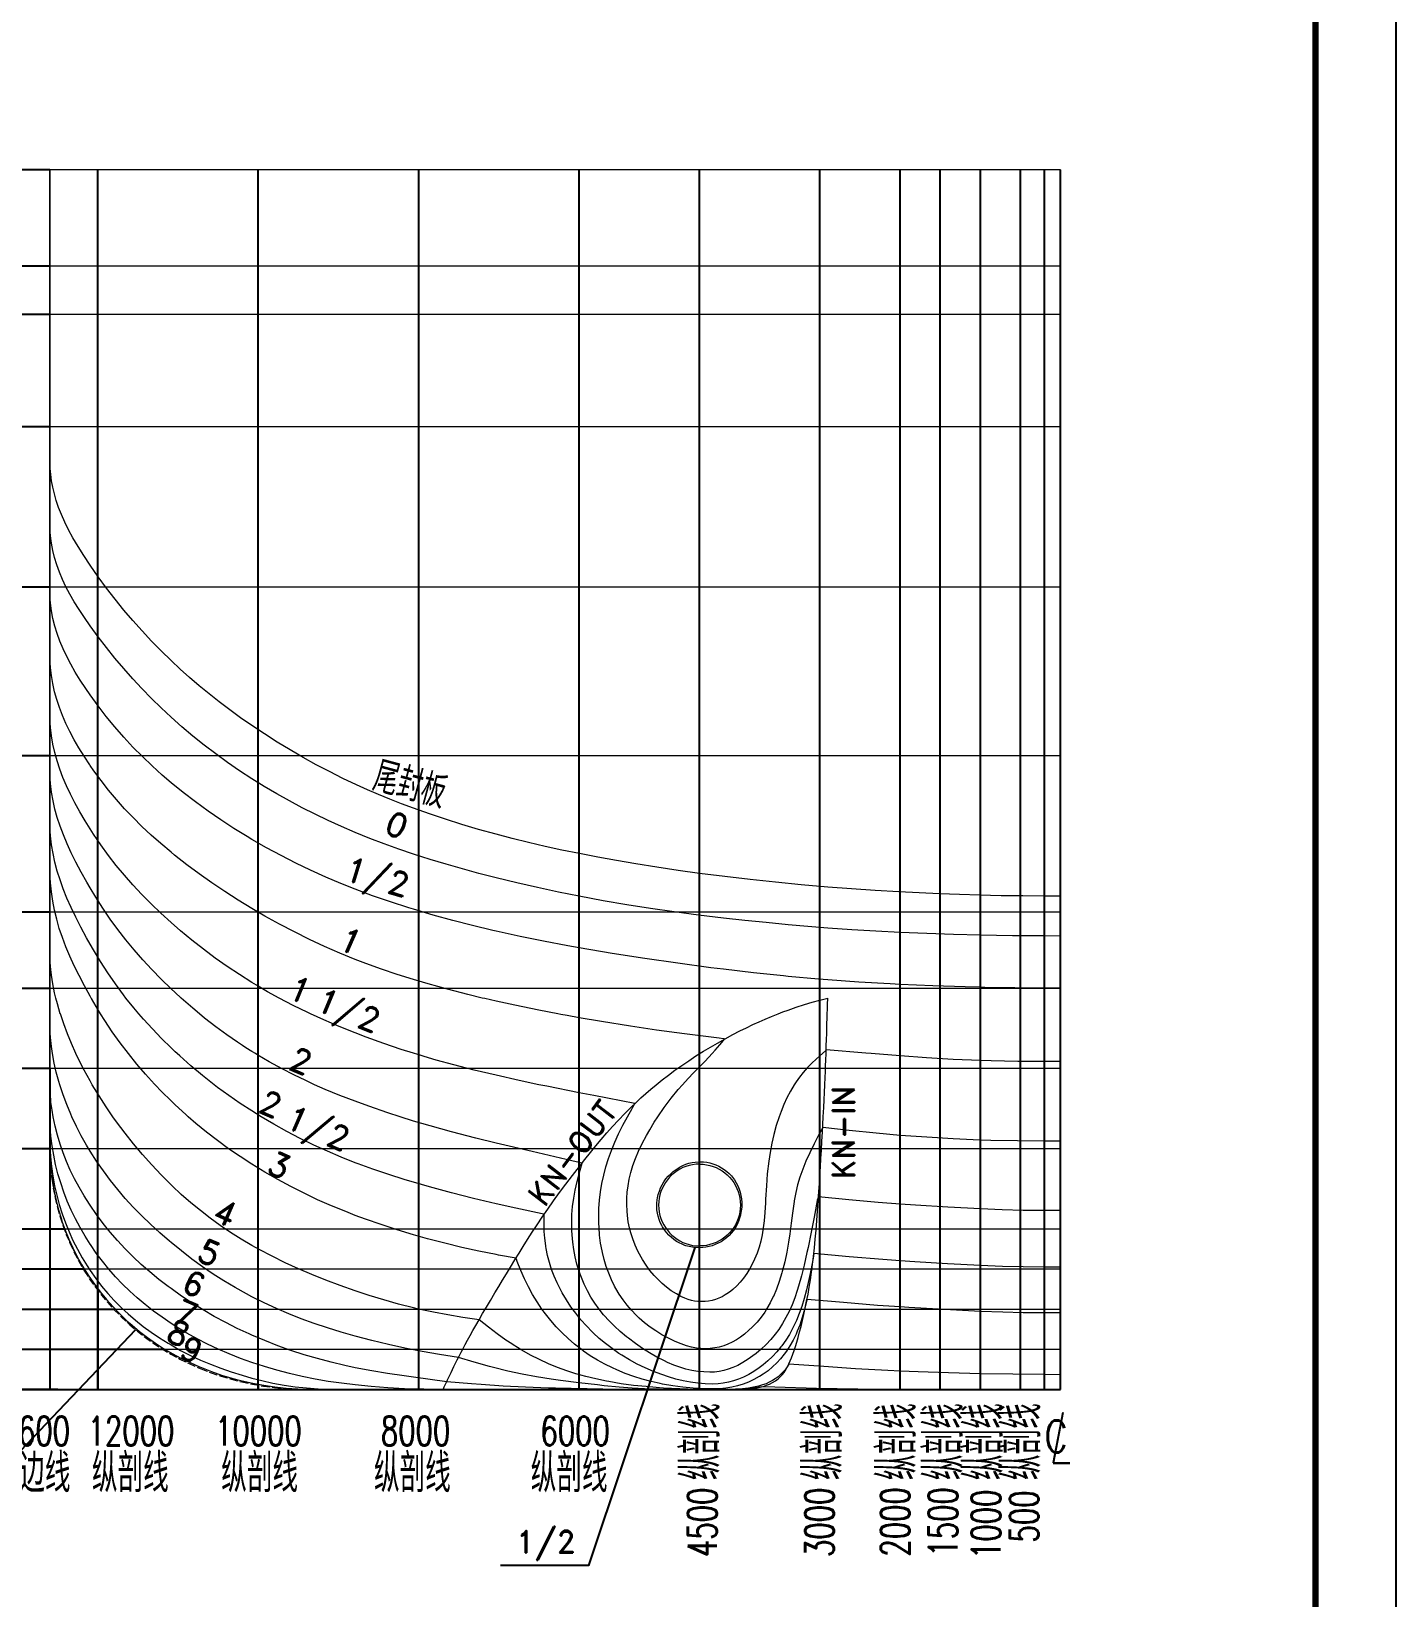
# Model space of a CAD drawing. Header units: millimetres. Extents: x 20870 to 139786, y -130946 to -46846.
# Drawn here: x 122780 to 139786, y -111426 to -91906 of the extents above; entities that cross this region are included whole.
import ezdxf
from ezdxf.enums import TextEntityAlignment as Align

# ---------------------------------------------------------------- set-up
doc = ezdxf.new("R2010")
doc.units = ezdxf.units.MM
doc.header["$LTSCALE"] = 81.4636
doc.linetypes.add('ACAD_ISO02W100', pattern=[15, 12, -3])
doc.linetypes.add('ACAD_ISO05W100', pattern=[33, 24, -3, 0, -3, 0, -3])
for name, color, linetype in [('000BASIC', 8, 'Continuous'), ('11', 7, 'Continuous'), ('A7', 9, 'Continuous'), ('INI', 4, 'Continuous'), ('TEXTC', 120, 'Continuous'), ('TEXTE', 4, 'Continuous')]:
    doc.layers.add(name, color=color, linetype=linetype)
doc.styles.add('HZDX', font='romans', dxfattribs={"height": 6, "bigfont": 'HZDX'})
doc.styles.add('ROMANT', font='romans.shx', dxfattribs={"width": 0.8, "height": 4, "bigfont": 'hzdx.shx'})
doc.styles.get("Standard").update_dxf_attribs({"font": 'romand.shx', "bigfont": 'hzdx.shx'})

msp = doc.modelspace()

# ---------------------------------------------------------------- linework, layer by layer
at = {"linetype": 'Continuous', "ltscale": 81.4636}
for p, q in [((123009.02, -104832.83), (123009.02, -108832.83)), ((123609.02, -107576.38), (123609.02, -108832.83)), ((125609.02, -108766.94), (125609.02, -108832.83))]:
    msp.add_line(p, q, dxfattribs=at)
for points in [[(131049.7, -107061.41), (129725.88, -111026.15), (128627.93, -111026.15)], [(124080.11, -108086.14), (122000.08, -110266.98), (119160.46, -110266.98)]]:
    msp.add_lwpolyline(points, dxfattribs=at)
at = {"layer": '000BASIC'}
msp.add_lwpolyline([(139785.94, -46846.22), (139785.94, -130946.22), (20885.94, -130946.22), (20885.94, -46846.22), (139785.94, -46846.22)], dxfattribs=at)
at = {"layer": '000BASIC', "const_width": 80}
msp.add_lwpolyline([(138785.94, -47846.22), (138785.94, -129946.22), (23385.94, -129946.22), (23385.94, -47846.22)], close=True, dxfattribs=at)
at = {"layer": '11', "color": 3, "linetype": 'Continuous', "lineweight": 20}
for points in [[(135609.02, -93632.75), (123009.02, -93632.75)], [(135609.02, -94832.75), (123009.02, -94832.75)], [(135609.02, -95432.75), (123009.02, -95432.75)], [(135609.02, -96832.75), (123009.02, -96832.75)], [(135609.02, -98832.75), (123009.02, -98832.75)], [(135609.02, -100932.75), (123009.02, -100932.75)], [(135609.02, -102882.75), (123009.02, -102882.75)], [(135609.02, -103832.75), (123009.02, -103832.75)], [(127912.02, -108832.75), (127912.56, -108831.61), (127914.25, -108827.98), (127917.22, -108821.61), (127921.58, -108812.27), (127927.44, -108799.71), (127934.91, -108783.7), (127944.1, -108764.02), (127955.1, -108740.44), (127968.02, -108712.75), (127981.17, -108684.62), (127995.56, -108653.84), (128011.42, -108620.11), (128029.02, -108582.75), (128047.76, -108543.62), (128067.55, -108502.3), (128088.57, -108459.86), (128111.02, -108415.05), (128135.48, -108367.94), (128160.69, -108319.98), (128187.57, -108270.44), (128217.02, -108216.61), (128249.64, -108158.07), (128283.57, -108097.45), (128320.25, -108033.18), (128361.02, -107962.16), (128405.4, -107885.98), (128452.13, -107805.9), (128502.54, -107721.07), (128558.02, -107627.76), (128606.12, -107547.81), (128653.23, -107469.5), (128701.37, -107389.97), (128752.39, -107306.1), (128808.02, -107214.88), (128858.69, -107132.53), (128911.17, -107047.73), (128965.92, -106960.63), (129023.36, -106871.14), (129083.92, -106778.57), (129148.02, -106682.75), (129217.33, -106582.55), (129289.35, -106480.65), (129364.41, -106376.75), (129442.83, -106271.98), (129524.93, -106164.29), (129611.02, -106052.75), (129680.65, -105964.43), (129748.73, -105878.9), (129816.29, -105795.54), (129884.3, -105714.25), (129953.58, -105633.63), (130024.89, -105553.4), (130098.88, -105473.39), (130176.09, -105393.3), (130257.02, -105312.75), (130318.5, -105254.27), (130378.99, -105198.01), (130440.01, -105143.03), (130502.94, -105088.76), (130569.02, -105033.09), (130643.88, -104972.92), (130721.65, -104913.1), (130802.48, -104853.12), (130886.48, -104793.12), (130973.81, -104734.27), (131064.58, -104675.33), (131158.92, -104616.32), (131245.35, -104564.53), (131334.14, -104513.5), (131426.7, -104461.63), (131524.52, -104409.06), (131612.68, -104363.74), (131695.12, -104322.42), (131774.09, -104284.79), (131851.45, -104249.23), (131928.67, -104214.88), (132006.91, -104182.2), (132087.02, -104149.69), (132146.56, -104127.01), (132211.52, -104102.72), (132311.65, -104067.73), (132417.22, -104033.69), (132514.34, -104004.59), (132607.01, -103978.59), (132706.02, -103952.75)], [(135609.02, -104832.75), (123009.02, -104832.75)], [(135609.02, -105832.75), (123009.02, -105832.75)], [(131109.02, -106022.75), (131065.04, -106024.62), (131022.1, -106030.14), (130980.34, -106039.15), (130939.92, -106051.5), (130901, -106067.03), (130863.73, -106085.59), (130828.25, -106107.02), (130794.74, -106131.18), (130763.33, -106157.91), (130734.18, -106187.06), (130707.45, -106218.47), (130683.29, -106251.98), (130661.86, -106287.46), (130643.3, -106324.73), (130627.77, -106363.65), (130615.42, -106404.07), (130606.41, -106445.83), (130600.89, -106488.77), (130599.02, -106532.75), (130600.89, -106576.73), (130606.41, -106619.67), (130615.42, -106661.43), (130627.77, -106701.85), (130643.3, -106740.77), (130661.86, -106778.04), (130683.29, -106813.52), (130707.45, -106847.03), (130734.18, -106878.44), (130763.33, -106907.59), (130794.74, -106934.32), (130828.25, -106958.48), (130863.73, -106979.91), (130901, -106998.47), (130939.92, -107014), (130980.34, -107026.35), (131022.1, -107035.36), (131065.04, -107040.88), (131109.02, -107042.75)], [(131109.02, -106022.75), (131153, -106024.62), (131195.94, -106030.14), (131237.7, -106039.15), (131278.12, -106051.5), (131317.04, -106067.03), (131354.31, -106085.59), (131389.79, -106107.03), (131423.3, -106131.19), (131454.71, -106157.91), (131483.86, -106187.06), (131510.59, -106218.47), (131534.75, -106251.99), (131556.18, -106287.46), (131574.74, -106324.73), (131590.27, -106363.65), (131602.62, -106404.07), (131611.63, -106445.83), (131617.15, -106488.77), (131619.02, -106532.75), (131617.15, -106576.73), (131611.63, -106619.67), (131602.62, -106661.43), (131590.27, -106701.85), (131574.74, -106740.77), (131556.18, -106778.04), (131534.75, -106813.52), (131510.59, -106847.03), (131483.86, -106878.44), (131454.71, -106907.59), (131423.3, -106934.32), (131389.79, -106958.48), (131354.31, -106979.91), (131317.04, -106998.47), (131278.12, -107014), (131237.7, -107026.35), (131195.94, -107035.36), (131153, -107040.88), (131109.02, -107042.75)], [(135609.02, -106832.75), (123191.32, -106832.75)], [(135609.02, -107332.75), (123430.55, -107332.75)], [(135609.02, -107832.75), (123811.54, -107832.75)], [(135609.02, -108332.75), (124427.03, -108332.75)]]:
    msp.add_lwpolyline(points, dxfattribs=at)
at = {"layer": '11', "color": 1, "linetype": 'Continuous', "lineweight": 20}
for points in [[(123009.02, -93632.75), (123009.02, -95332.75), (123009.02, -96832.75), (123009.02, -97832.75), (123009.02, -99970.75), (123009.02, -100332.74), (123009.02, -100878.01), (123009.02, -101609.74), (123009.02, -103090.5), (123009.02, -103132.75), (123009.02, -105746.64), (123011.82, -105884.04), (123019.52, -106018.38), (123021.82, -106046.34), (123029.12, -106121.2), (123044.72, -106241.8), (123064.82, -106360.71), (123089.62, -106478.17), (123119.22, -106594.42), (123153.82, -106709.69), (123161.52, -106733.05), (123201.62, -106846.24), (123246.22, -106956.94), (123295.22, -107065.3), (123348.72, -107171.44), (123406.72, -107275.5), (123430.52, -107315.47), (123496.02, -107418.67), (123565.52, -107518.89), (123639.12, -107616.1), (123716.52, -107710.26), (123797.92, -107801.34), (123883.12, -107889.3), (123972.22, -107974.11), (124035.32, -108030.42), (124129.52, -108108.93), (124226.52, -108183.21), (124326.32, -108253.41), (124429.22, -108319.68), (124535.32, -108382.2), (124644.92, -108441.11), (124758.12, -108496.57), (124875.12, -108548.76), (124899.92, -108559.21), (125024.12, -108607.96), (125150.22, -108651.71), (125278.52, -108690.54), (125409.02, -108724.53), (125542.02, -108753.75), (125677.74, -108778.26), (125816.24, -108798.15), (125957.74, -108813.48), (126102.4, -108824.31), (126250.4, -108830.71), (126401.89, -108832.75), (135509.02, -108832.75), (135516.08, -108832.75), (135566.74, -108832.75), (135609.02, -108832.75)], [(123009.02, -93632.75), (123009.02, -104149.75), (123009.02, -105432.75), (123009.02, -105682.09), (123011.42, -105806.06), (123018.82, -105929.09), (123030.92, -106051.07), (123047.92, -106171.88), (123069.72, -106291.42), (123096.32, -106409.59), (123127.52, -106526.26), (123163.52, -106641.35), (123204.12, -106754.72), (123249.32, -106866.29), (123299.12, -106975.94), (123353.52, -107083.56), (123412.42, -107189.04), (123475.72, -107292.28), (123513.02, -107348.8), (123583.02, -107447.86), (123656.42, -107543.28), (123733.52, -107635.16), (123814.12, -107723.59), (123898.52, -107808.67), (123986.52, -107890.52), (124078.42, -107969.21), (124174.02, -108044.85), (124273.62, -108117.55), (124377.12, -108187.39), (124484.62, -108254.48), (124521.02, -108276.04), (124641.02, -108343.54), (124763.02, -108406.15), (124886.92, -108464.11), (125013.12, -108517.66), (125141.62, -108567.05), (125272.72, -108612.54), (125406.42, -108654.36), (125529.02, -108689.05), (125651.72, -108720.31), (125790.48, -108750.8), (125929.73, -108776.3), (126069.82, -108796.91), (126211.11, -108812.75), (126353.96, -108823.92), (126498.71, -108830.56), (126645.72, -108832.75), (127545, -108832.75), (127912.04, -108832.75), (128340.99, -108832.75), (129899.77, -108832.75), (130606.57, -108832.75), (131289.05, -108832.75), (131476.04, -108832.75), (132710.94, -108832.75), (133609.02, -108832.75), (134609.02, -108832.75), (135409.02, -108832.75), (135609.02, -108832.75)], [(135609.02, -102682.75), (135407.02, -102681.75), (135407.02, -102681.75), (135137.03, -102680.65), (134869.07, -102677.33), (134601.02, -102671.75), (134349.64, -102664.48), (134098.92, -102655.25), (133847.26, -102644.03), (133593.02, -102630.75), (133297.49, -102612.96), (133002.18, -102592.65), (132706.02, -102569.75), (132375.87, -102541.31), (132054.24, -102510.44), (131737.9, -102476.78), (131423.81, -102439.99), (131109.02, -102399.75), (130840.5, -102362.68), (130577.48, -102323.6), (130315.02, -102281.75), (130074.97, -102240.9), (129842.49, -102198.65), (129611.02, -102153.75), (129393.14, -102108.85), (129182.89, -102062.78), (128977.71, -102014.94), (128775.16, -101964.77), (128573.02, -101911.75), (128355.47, -101851.31), (128146.27, -101789.4), (127942.94, -101725.28), (127743.23, -101658.27), (127545.02, -101587.75), (127395.06, -101531.66), (127250.01, -101474.85), (127108.51, -101416.77), (126969.25, -101356.9), (126831.02, -101294.75), (126662.23, -101215.06), (126495.2, -101131.86), (126329.92, -101045.12), (126166.37, -100954.83), (126004.53, -100860.96), (125844.36, -100763.51), (125685.87, -100662.44), (125529.02, -100557.75), (125388.82, -100460.11), (125253.62, -100362.1), (125122.92, -100263.33), (124996.32, -100163.47), (124873.22, -100062.19), (124753.32, -99959.16), (124636.02, -99854.11), (124521.02, -99746.75), (124398.02, -99626.89), (124278.02, -99504.22), (124160.72, -99378.66), (124046.12, -99250.13), (123934.32, -99118.53), (123825.12, -98983.78), (123718.52, -98845.79), (123614.52, -98704.45), (123513.02, -98559.75), (123432.72, -98439.45), (123361.52, -98326.25), (123298.72, -98219.35), (123243.62, -98117.75), (123195.92, -98020.95), (123154.82, -97928.15), (123120.02, -97838.85), (123090.82, -97752.55), (123066.82, -97668.85), (123047.62, -97587.45), (123032.82, -97508.05), (123021.82, -97430.45), (123014.52, -97354.45), (123010.32, -97279.85), (123009.02, -97206.75), (123009.02, -97206.75), (123009.02, -96236.95), (123009.02, -95267.05), (123009.02, -94297.25), (123009.02, -93632.75)], [(135609.02, -107305.97), (135409.02, -107306.01), (135141.89, -107303.68), (134883.87, -107296.87), (134609.02, -107285.95), (134198.85, -107265.59), (133792.89, -107240.6), (133609.02, -107227.67), (133393.71, -107211.4), (132975.06, -107176.41), (132534.17, -107135.73), (132528.69, -107171.99), (132500.16, -107327.01), (132472.98, -107461.82), (132442.96, -107589.9), (132413.67, -107698.11), (132383.93, -107795.53), (132352.39, -107885.37), (132317.46, -107970.94), (132277.56, -108055.53), (132269.39, -108071.55), (132228.14, -108146.36), (132182.87, -108218.19), (132133.1, -108287.75), (132123.19, -108300.64), (132071.84, -108362.9), (132017.67, -108421.17), (131960.49, -108475.55), (131900.11, -108526.13), (131836.33, -108573.02), (131827.97, -108578.73), (131784.34, -108607.08), (131721.45, -108643.96), (131658.77, -108675.83), (131596.03, -108702.73), (131532.94, -108724.68), (131469.25, -108741.7), (131404.69, -108753.81), (131338.97, -108761.04), (131271.83, -108763.41), (131178.86, -108760.88), (131087.56, -108753.46), (130997.04, -108741.11), (130906.45, -108723.78), (130814.92, -108701.43), (130721.59, -108674.02), (130639.82, -108646.58), (130534.71, -108606.77), (130432.45, -108562.83), (130332.77, -108514.62), (130235.41, -108461.99), (130140.12, -108404.81), (130104, -108381.6), (130018.18, -108322.55), (129936.09, -108260.15), (129857.42, -108194.12), (129781.84, -108124.15), (129772.46, -108114.97), (129699.13, -108039.61), (129630.19, -107962.11), (129565.54, -107882.26), (129505.08, -107799.84), (129448.74, -107714.62), (129396.41, -107626.4), (129374.7, -107586.7), (129332.8, -107503.47), (129295.96, -107419.85), (129264.09, -107335.52), (129237.1, -107250.15), (129214.89, -107163.43), (129197.37, -107075.01), (129192.94, -107047.62), (129192.17, -107042.62), (129180, -106946.74), (129173.5, -106861.43), (129170.64, -106767.16), (129171.58, -106648.09), (129148.02, -106643.16), (128818.74, -106572.24), (128573.02, -106516.78), (128290.52, -106449.45), (128015.09, -106379.44), (127742.06, -106305.15), (127545.02, -106248.29), (127438.93, -106216.69), (127221.96, -106148.61), (127038.22, -106086.33), (126853.43, -106018.57), (126818.02, -106005.11), (126643.5, -105936.05), (126471.01, -105862.69), (126300.54, -105784.92), (126132.08, -105702.65), (125965.62, -105615.77), (125801.15, -105524.21), (125646.63, -105432.75), (125585.52, -105396), (125529.02, -105360.12), (125383.22, -105265.58), (125240.92, -105167.87), (125101.92, -105066.47), (125057.62, -105032.75), (124912.42, -104917.52), (124769.82, -104798.33), (124629.62, -104674.64), (124598.02, -104645.75), (124571.42, -104621.64), (124521.02, -104573.13), (124402.52, -104457.13), (124288.52, -104338.78), (124178.72, -104217.63), (124120.12, -104149.75), (124056.52, -104073.93), (123959.72, -103952.75), (123929.02, -103912.8), (123829.32, -103777.21), (123734.02, -103638.98), (123642.72, -103497.88), (123555.42, -103353.67), (123513.02, -103280.08), (123468.92, -103201.2), (123398.62, -103070.84), (123334.42, -102945.56), (123276.32, -102824.66), (123224.22, -102707.44), (123177.92, -102593.23), (123137.52, -102481.32), (123102.82, -102371.03), (123073.72, -102261.66), (123050.12, -102152.53), (123031.92, -102042.94), (123019.12, -101932.2), (123011.52, -101819.62), (123009.02, -101704.51), (123009.02, -93632.75)], [(135609.02, -105736.96), (135409.02, -105737.03), (135072.95, -105734.42), (134741.65, -105727.12), (134609.02, -105722.79), (134602.51, -105722.55), (134271.31, -105708.14), (133941.55, -105688.81), (133609.02, -105664.25), (133310.26, -105638), (132973.41, -105603.6), (132644.02, -105565.69), (132598.61, -105645.86), (132536.65, -105768.56), (132482.37, -105881.37), (132435.24, -105986.59), (132394.73, -106086.54), (132360.33, -106183.53), (132331.5, -106279.88), (132307.72, -106377.9), (132288.47, -106479.91), (132286.96, -106489.2), (132266.19, -106634.16), (132250.76, -106760.24), (132234.13, -106890.9), (132218.47, -106996.5), (132196.53, -107120.92), (132170.51, -107241.79), (132139.62, -107361.84), (132134.6, -107379.64), (132102.51, -107483.77), (132067.37, -107581.3), (132028.81, -107672.64), (132027.95, -107674.54), (131990.3, -107751.08), (131949.37, -107823.21), (131921.26, -107867.27), (131875.79, -107930.9), (131826.71, -107991.1), (131773.8, -108048.08), (131716.82, -108102.09), (131678.55, -108134.83), (131668.63, -108142.9), (131618.54, -108180.65), (131567.69, -108213.99), (131516, -108242.91), (131463.42, -108267.41), (131409.9, -108287.48), (131355.38, -108303.1), (131299.81, -108314.27), (131243.13, -108320.98), (131185.27, -108323.22), (131126.66, -108321.15), (131070.54, -108315.16), (131009.67, -108303.93), (130947.07, -108287.25), (130880.62, -108264.3), (130806.76, -108233.43), (130720.99, -108192.18), (130640.67, -108148.83), (130564.62, -108102.52), (130492.43, -108052.88), (130423.65, -107999.58), (130357.84, -107942.28), (130319.46, -107905.7), (130260.78, -107844.68), (130205.89, -107780.36), (130154.89, -107712.91), (130107.82, -107642.5), (130094.5, -107620.85), (130050.58, -107543.28), (130011.39, -107464.1), (129976.79, -107382.96), (129946.57, -107299.51), (129920.58, -107213.43), (129898.63, -107124.38), (129894.04, -107102.97), (129876.33, -107006.3), (129863.61, -106909.3), (129855.74, -106811.19), (129853.55, -106760.74), (129852.32, -106684.17), (129854.79, -106577.32), (129862.2, -106471.71), (129874.54, -106367.12), (129891.83, -106263.31), (129914.07, -106160.05), (129941.27, -106057.1), (129973.45, -105954.24), (130010.6, -105851.21), (130052.75, -105747.79), (130099.89, -105643.73), (130152.04, -105538.8), (130209.21, -105432.75), (130269.33, -105329.18), (130269.79, -105328.4), (130278.53, -105312.75), (130304.19, -105267.37), (129789.15, -105169.73), (129610.02, -105134.72), (129205.69, -105053.2), (129107.46, -105032.75), (128861.62, -104980.23), (128573.02, -104915.6), (128299.87, -104850.69), (128046.43, -104785.99), (127825.6, -104725.29), (127728.6, -104697.29), (127583.83, -104654.06), (127556.64, -104645.75), (127545.02, -104642.17), (127390.81, -104593.15), (127172.03, -104518.75), (126954.3, -104439.52), (126818.02, -104387.83), (126617.66, -104307.77), (126426.34, -104225.98), (126259.33, -104149.75), (126227.43, -104134.63), (126045.44, -104045.5), (125867.18, -103952.75), (125724.28, -103874.41), (125584.92, -103793.2), (125529.02, -103758.86), (125373.12, -103661.59), (125220.42, -103560.39), (125070.72, -103455.22), (124924.02, -103346.03), (124780.22, -103232.74), (124639.12, -103115.31), (124521.02, -103011.92), (124393.92, -102895.59), (124272.62, -102779.09), (124156.82, -102661.87), (124046.12, -102543.37), (123940.22, -102423.06), (123838.52, -102300.35), (123740.92, -102174.72), (123646.92, -102045.59), (123556.02, -101912.43), (123513.02, -101846.15), (123449.42, -101744.31), (123382.62, -101631.61), (123321.52, -101521.63), (123266.12, -101413.95), (123216.32, -101308.11), (123172.12, -101203.67), (123133.32, -101100.18), (123099.92, -100997.2), (123071.82, -100894.3), (123049.02, -100791.02), (123031.42, -100686.92), (123018.92, -100581.56), (123011.52, -100474.49), (123009.02, -100365.28), (123009.02, -93632.75)], [(135609.02, -103829.11), (135409.02, -103828.69), (135037.45, -103826.58), (134665.99, -103820.02), (134609.02, -103818.72), (134419.77, -103813.9), (134017.07, -103801.02), (133609.02, -103783.32), (133484.46, -103776.99), (133096.02, -103753.98), (132706.02, -103725.94), (132593.29, -103716.84), (132211.52, -103682.98), (132153.95, -103677.43), (131781.1, -103638.58), (131406.02, -103594.73), (131249.08, -103575.1), (130837.35, -103520.29), (130427.83, -103460.88), (130019.19, -103396.59), (129610.02, -103327.12), (129465.68, -103301.4), (129165.56, -103245.21), (128872.14, -103185.86), (128573.02, -103120.37), (128531.88, -103110.97), (128279.22, -103050.83), (128033.7, -102987.87), (127790.56, -102920.58), (127545.02, -102847.5), (127483.35, -102828.34), (127255.23, -102754.43), (127033.9, -102677.63), (126818.02, -102597.27), (126639.09, -102526.14), (126448.79, -102445.63), (126261.45, -102361.14), (126076.43, -102272.3), (125893.11, -102178.78), (125710.85, -102080.21), (125529.02, -101976.24), (125470.22, -101941.32), (125304.22, -101839.03), (125141.52, -101733.01), (124982.02, -101623.13), (124825.52, -101509.26), (124671.92, -101391.28), (124521.02, -101269.06), (124409.82, -101174.08), (124284.92, -101061.2), (124163.52, -100944.74), (124045.72, -100824.76), (123931.52, -100701.36), (123821.12, -100574.59), (123714.52, -100444.54), (123611.82, -100311.28), (123513.02, -100174.88), (123459.02, -100096.52), (123390.52, -99992.48), (123328.02, -99891.22), (123271.32, -99792.29), (123220.42, -99695.25), (123175.22, -99599.65), (123135.62, -99505.03), (123101.62, -99410.95), (123072.92, -99316.96), (123049.72, -99222.61), (123031.82, -99127.45), (123019.12, -99031.03), (123011.52, -98932.91), (123009.02, -98832.65), (123009.02, -93632.75)], [(135609.02, -108832.75), (135409.02, -108832.75), (134609.02, -108832.75), (133609.02, -108832.75), (132710.93, -108832.75), (131476.03, -108832.75), (131289.04, -108832.75), (130606.56, -108832.75), (129899.76, -108832.75), (128341.02, -108832.75), (128027.55, -108832.75), (127912.12, -108832.54), (127673.88, -108829.11), (127545.02, -108825.69), (127431.69, -108821.77), (127221.51, -108811.01), (127017.34, -108795.52), (126818.02, -108775.41), (126646.95, -108754.65), (126480.2, -108730.42), (126317.02, -108702.4), (126156.64, -108670.29), (125998.29, -108633.76), (125841.22, -108592.5), (125684.66, -108546.19), (125529.02, -108494.94), (125385.62, -108443.22), (125246.12, -108388.14), (125110.12, -108329.42), (124977.22, -108266.8), (124847.02, -108200.02), (124719.02, -108128.8), (124592.82, -108052.9), (124521.02, -108007.04), (124409.22, -107931.61), (124301.92, -107853.94), (124199.02, -107773.85), (124100.22, -107691.2), (124005.62, -107605.79), (123914.92, -107517.49), (123828.12, -107426.1), (123745.02, -107331.47), (123665.62, -107233.44), (123589.62, -107131.83), (123517.12, -107026.48), (123513.02, -107020.27), (123449.52, -106920.24), (123386.92, -106813.02), (123329.02, -106704.5), (123276.02, -106594.73), (123227.72, -106483.72), (123184.22, -106371.5), (123145.52, -106258.08), (123111.62, -106143.5), (123082.52, -106027.76), (123058.22, -105910.91), (123038.82, -105792.96), (123024.22, -105673.93), (123014.42, -105553.85), (123009.52, -105432.75), (123009.02, -105385.51), (123009.02, -104149.76), (123009.02, -93632.75)], [(135609.02, -108832.75), (135409.02, -108832.75), (134609.02, -108832.75), (133609.02, -108832.75), (132710.92, -108832.75), (131476.02, -108832.75), (131289.02, -108832.75), (130671.75, -108832.75), (130606.56, -108832.72), (130430.98, -108832.24), (129902.08, -108827.59), (129708.91, -108824.99), (129315.16, -108816.61), (129226.11, -108814.15), (128940.98, -108803.9), (128660.96, -108789.35), (128386.27, -108770), (128265.61, -108760.52), (127958.01, -108734.19), (127545.02, -108678.97), (127427.47, -108662.7), (127221.11, -108632.36), (127023.33, -108599.55), (126818.02, -108560.44), (126688.26, -108532.86), (126515.6, -108492.03), (126346.11, -108447.06), (126179.3, -108397.76), (126014.68, -108343.96), (125851.75, -108285.47), (125690.03, -108222.13), (125529.02, -108153.75), (125495.32, -108138.77), (125346.92, -108069.74), (125202.12, -107997.22), (125060.52, -107920.99), (124921.92, -107840.83), (124785.92, -107756.49), (124652.42, -107667.76), (124521.02, -107574.4), (124486.62, -107548.93), (124369.72, -107458.82), (124257.62, -107366.89), (124150.32, -107272.89), (124047.42, -107176.56), (123948.82, -107077.64), (123854.32, -106975.86), (123763.72, -106870.98), (123676.72, -106762.73), (123593.22, -106650.85), (123513.02, -106535.09), (123504.02, -106521.52), (123437.02, -106416.44), (123374.92, -106311.17), (123317.72, -106205.48), (123265.42, -106099.11), (123217.92, -105991.81), (123175.22, -105883.33), (123137.22, -105773.44), (123104.02, -105661.87), (123075.32, -105548.39), (123051.32, -105432.75), (123037.42, -105351.61), (123024.92, -105250.71), (123016.62, -105146.33), (123011.02, -105032.75), (123010.52, -105018.78), (123009.02, -104897.03), (123009.02, -104149.75), (123009.02, -93632.75)], [(135609.02, -108832.75), (135409.02, -108832.75), (134609.02, -108832.75), (134391.99, -108832.75), (133609.02, -108830.93), (133081.63, -108826.23), (132564.82, -108817.26), (132045.27, -108803.41), (131880.29, -108797.99), (131807.97, -108811.95), (131728.34, -108822.52), (131641.23, -108829.05), (131532.12, -108832.28), (131361.63, -108832.68), (131288.94, -108832.46), (130607.27, -108828.78), (130586.69, -108828.62), (130424.59, -108824.56), (130268.26, -108815.68), (130104.91, -108802.16), (129921.75, -108784.16), (129834.98, -108775.32), (129605.79, -108750.31), (129377.47, -108721.01), (129258.08, -108703.67), (129075.84, -108673.81), (128897.31, -108640.01), (128720.14, -108601.55), (128542.02, -108557.75), (128489.42, -108543.86), (128300.78, -108491), (128102.69, -108431.33), (127869.13, -108394.87), (127650.34, -108357.1), (127545.02, -108337.26), (127436.61, -108315.59), (127230.06, -108270.49), (127024.87, -108220.7), (126818.02, -108165.71), (126641.4, -108115.25), (126469.7, -108062.53), (126304.8, -108007.73), (126145.19, -107950.08), (125989.32, -107888.81), (125835.69, -107823.17), (125682.76, -107752.4), (125529.02, -107675.74), (125460.12, -107639.56), (125318.72, -107561.08), (125180.52, -107478.72), (125045.02, -107392.22), (124911.92, -107301.34), (124780.52, -107205.81), (124650.32, -107105.39), (124521.02, -106999.82), (124499.92, -106982.1), (124379.52, -106877.85), (124264.72, -106773.05), (124155.32, -106667.27), (124051.02, -106560.04), (123951.32, -106450.91), (123856.12, -106339.43), (123765.02, -106225.14), (123677.72, -106107.59), (123593.82, -105986.33), (123513.02, -105860.91), (123467.42, -105785.6), (123401.92, -105669.84), (123341.22, -105552.6), (123284.82, -105432.75), (123271.42, -105402.29), (123221.12, -105280.91), (123175.52, -105157.76), (123134.62, -105032.75), (123123.22, -104994.96), (123091.32, -104878.5), (123064.92, -104763.14), (123043.02, -104645.75), (123029.92, -104556.43), (123017.92, -104444.26), (123010.92, -104331.21), (123009.02, -104216.73), (123009.02, -104149.75), (123009.02, -93632.75)], [(135609.02, -108648.04), (135409.02, -108643.77), (135012.57, -108641.48), (134612.21, -108634.86), (134609.02, -108634.8), (134213.48, -108625.43), (133835.93, -108612.67), (133609.02, -108602.82), (133454.8, -108595.3), (133052.82, -108572.49), (132660.01, -108545.98), (132221.51, -108513.84), (132199.59, -108550.33), (132175.18, -108584.54), (132148.32, -108616.44), (132119.05, -108646.03), (132087.4, -108673.3), (132053.42, -108698.23), (132017.15, -108720.81), (131978.63, -108741.04), (131937.89, -108758.9), (131894.97, -108774.38), (131893.94, -108774.71), (131844.52, -108789.42), (131782.23, -108804.23), (131717.55, -108815.33), (131645.18, -108823.38), (131556.66, -108828.75), (131435.08, -108831.55), (131288.85, -108832.09), (131069.02, -108830.27), (130861.09, -108824.29), (130658.85, -108813.45), (130610.61, -108810.05), (130442.53, -108796.19), (130285.76, -108779.68), (130133.5, -108759.21), (129978.97, -108733.47), (129947.35, -108727.6), (129815.9, -108700.69), (129689.71, -108670.28), (129566.82, -108635.66), (129456.37, -108599.95), (129339.49, -108557.15), (129225.05, -108509.95), (129112.74, -108458.23), (129002.26, -108401.89), (128893.3, -108340.82), (128785.56, -108274.93), (128769.03, -108264.33), (128695.22, -108215.53), (128586.44, -108138.83), (128478.01, -108056.75), (128360.29, -107963.22), (128157.83, -107933.26), (127971, -107902.37), (127790.67, -107868.29), (127607.69, -107828.73), (127545.02, -107814.06), (127358.36, -107767.06), (127174.84, -107715.77), (126991.59, -107659.51), (126818.02, -107601.84), (126629.4, -107535.22), (126449.44, -107467.8), (126276.42, -107398.61), (126108.64, -107326.73), (125944.37, -107251.21), (125781.9, -107171.12), (125619.53, -107085.51), (125529.02, -107035.38), (125394.62, -106956.83), (125263.32, -106874.29), (125135.02, -106787.71), (125009.52, -106697.04), (124886.82, -106602.23), (124766.82, -106503.23), (124649.42, -106400), (124534.42, -106292.48), (124521.02, -106279.52), (124398.62, -106157.21), (124280.42, -106032.02), (124166.12, -105903.65), (124055.32, -105771.82), (123947.82, -105636.21), (123843.22, -105496.54), (123797.42, -105432.75), (123712.12, -105308.94), (123624.02, -105172.75), (123539.52, -105032.75), (123513.02, -104986.7), (123438.52, -104850.99), (123368.72, -104713.49), (123336.42, -104645.75), (123279.12, -104519.2), (123228.52, -104397.63), (123183.02, -104276.53), (123141.42, -104151.37), (123140.82, -104149.75), (123104.82, -104025.85), (123086.02, -103952.75), (123070.52, -103886.6), (123048.32, -103777.07), (123031.02, -103669.12), (123018.82, -103561.76), (123011.42, -103453.97), (123009.02, -103344.74), (123009.02, -93632.75)], [(135609.02, -107877.72), (135409.02, -107877.83), (135143.29, -107875.47), (134887.46, -107868.65), (134611.27, -107857.73), (134609.02, -107857.63), (134161.49, -107835.99), (133716.86, -107809.7), (133609.02, -107802.57), (133328.09, -107782.74), (132901.77, -107748.99), (132448.6, -107709.48), (132443.3, -107731.93), (132413.22, -107850.92), (132385.08, -107947.4), (132356.94, -108030.34), (132327.53, -108104.88), (132311.62, -108140.99), (132275, -108215.52), (132235.25, -108285.9), (132191.5, -108353.38), (132164.97, -108390.31), (132119.3, -108447.58), (132070.26, -108501.21), (132017.91, -108551.1), (131962.34, -108597.2), (131903.61, -108639.41), (131858.07, -108668.17), (131852.34, -108671.57), (131787.07, -108707.18), (131720.1, -108738.15), (131651.51, -108764.45), (131581.38, -108786.06), (131509.8, -108802.96), (131436.84, -108815.13), (131362.58, -108822.53), (131287.1, -108825.14), (131157.4, -108822.73), (131029.07, -108815.41), (130901.7, -108803.16), (130774.89, -108785.94), (130648.22, -108763.71), (130619.9, -108758.05), (130506.07, -108732.49), (130395.66, -108703.07), (130287.97, -108669.48), (130182.34, -108631.4), (130078.07, -108588.51), (130021.82, -108563.12), (129926.94, -108516.26), (129835.43, -108465.64), (129746.87, -108410.98), (129660.83, -108352), (129631.83, -108330.73), (129549.29, -108266.13), (129470.31, -108198), (129394.81, -108126.29), (129322.73, -108050.96), (129253.99, -107971.95), (129188.52, -107889.22), (129144.28, -107828.61), (129083.08, -107737.43), (129027.49, -107645.75), (128976.29, -107551.7), (128928.26, -107453.38), (128882.18, -107348.93), (128836.84, -107236.45), (128825.58, -107207.15), (128824.49, -107203.86), (128821.38, -107192.97), (128603.39, -107155.67), (128573.02, -107150.13), (128356.4, -107107.65), (128143.92, -107060.97), (127932.45, -107009.57), (127718.83, -106952.94), (127545.02, -106903.72), (127340, -106841.92), (127140.86, -106777.25), (126943.68, -106708.14), (126818.02, -106661.36), (126698.32, -106614.87), (126521.23, -106542), (126348.63, -106465.88), (126179.84, -106386.13), (126014.17, -106302.41), (125850.94, -106214.34), (125689.45, -106121.57), (125529.02, -106023.74), (125382.12, -105928.79), (125239.12, -105830.78), (125099.82, -105729.46), (124964.02, -105624.56), (124831.52, -105515.86), (124735.52, -105432.75), (124703.92, -105404.74), (124573.72, -105285.12), (124521.02, -105234.82), (124403.12, -105117.53), (124322.12, -105032.75), (124314.52, -105024.7), (124202.62, -104901.51), (124094.62, -104775.19), (123990.62, -104645.75), (123888.02, -104510.48), (123789.42, -104372.35), (123694.92, -104231.37), (123643.02, -104149.75), (123618.02, -104109.37), (123528.72, -103958.75), (123525.32, -103952.75), (123513.02, -103931.14), (123441.12, -103800.62), (123374.92, -103674.21), (123314.42, -103551.35), (123259.62, -103431.51), (123210.42, -103314.13), (123166.72, -103198.68), (123128.52, -103084.6), (123095.72, -102971.35), (123068.22, -102858.39), (123046.02, -102745.16), (123029.12, -102631.13), (123017.32, -102515.74), (123010.72, -102398.45), (123009.02, -102296.08), (123009.02, -93632.75)], [(135609.02, -106601.76), (135409.02, -106601.6), (135141.31, -106599.22), (134881.86, -106592.31), (134609.02, -106581.37), (134203.26, -106560.87), (133799.45, -106535.5), (133609.02, -106521.82), (133336.03, -106500.19), (132969.82, -106467.08), (132592.31, -106428.64), (132582.69, -106451.44), (132576.72, -106466.26), (132573.06, -106477.41), (132536.91, -106683.36), (132501.53, -106871.92), (132461.19, -107063.42), (132446.96, -107125.76), (132411.25, -107282.78), (132378.58, -107416.07), (132342.41, -107545.32), (132326.15, -107598.23), (132294.88, -107691.03), (132261.3, -107777.73), (132223.99, -107860.98), (132186.23, -107934.81), (132142.77, -108009.85), (132095.25, -108082.03), (132049.89, -108143.33), (131996.16, -108208.22), (131938.99, -108269.52), (131878.35, -108327.23), (131814.24, -108381.35), (131772.32, -108413.41), (131714.83, -108454.05), (131647.7, -108496.58), (131584.87, -108530.96), (131524.79, -108558.51), (131467.31, -108579.75), (131411.42, -108595.54), (131354.77, -108606.76), (131294.75, -108613.65), (131237.93, -108615.77), (131161.34, -108613.37), (131086.41, -108606.08), (131012.42, -108593.82), (130938.63, -108576.53), (130864.3, -108554.13), (130788.71, -108526.55), (130711.13, -108493.72), (130670.49, -108474.9), (130575.8, -108426.88), (130484.61, -108375.16), (130395.87, -108319.13), (130308.51, -108258.19), (130221.47, -108191.75), (130198.36, -108173.18), (130119.13, -108107.1), (130047.45, -108042.2), (129980.81, -107975.64), (129916.73, -107904.56), (129912.68, -107899.83), (129855.8, -107828.99), (129803.23, -107755.56), (129755.01, -107679.61), (129711.16, -107601.24), (129671.7, -107520.53), (129636.65, -107437.56), (129608.37, -107359.52), (129581.02, -107269.99), (129558.64, -107179.68), (129541.07, -107088.13), (129528.18, -106994.87), (129520.21, -106905.5), (129517.11, -106851.15), (129515.12, -106749.39), (129518.27, -106649.25), (129526.56, -106549.43), (129539.97, -106448.64), (129558.5, -106345.59), (129582.13, -106238.99), (129610.85, -106127.53), (129644.65, -106009.93), (129610.02, -106001.01), (129516.4, -105979.99), (129022.86, -105867.61), (128573.02, -105760.75), (128322.06, -105698.66), (128019.02, -105620.13), (127750.21, -105545.86), (127545.02, -105485.55), (127375.58, -105432.75), (127221.97, -105382.38), (126985.03, -105299.99), (126818.02, -105239.29), (126626.2, -105165.95), (126444.02, -105091.17), (126310.86, -105032.75), (126200.49, -104982.16), (126051.65, -104909.99), (125905.85, -104834.77), (125745.03, -104746.43), (125603.22, -104663.92), (125573.32, -104645.75), (125529.02, -104618.65), (125453.32, -104572.26), (125410.02, -104544.43), (125349.92, -104504.71), (125216.82, -104412.55), (125078.92, -104311.02), (124940.22, -104202.66), (124875.32, -104149.75), (124792.62, -104080.28), (124646.72, -103952.75), (124571.22, -103885.08), (124521.02, -103836.85), (124398.32, -103718.18), (124280.72, -103598.22), (124167.92, -103476.66), (124059.82, -103353.2), (123956.22, -103227.52), (123856.82, -103099.33), (123761.52, -102968.31), (123670.12, -102834.16), (123582.42, -102696.58), (123513.02, -102580.93), (123471.82, -102509.56), (123401.02, -102382.82), (123336.42, -102261.16), (123278.02, -102143.9), (123225.62, -102030.34), (123179.12, -101919.79), (123138.52, -101811.58), (123103.52, -101705), (123074.32, -101599.37), (123050.52, -101494), (123032.22, -101388.21), (123019.32, -101281.3), (123011.62, -101172.6), (123009.02, -101061.4), (123009.02, -93632.75)], [(135609.02, -104745.28), (135409.02, -104745.27), (135076, -104742.98), (134743.11, -104736.03), (134609.02, -104731.81), (134271.09, -104717.22), (133936.17, -104697.73), (133609.02, -104674.49), (133248.54, -104645.75), (133182.5, -104640.47), (132687.63, -104598.83), (132681.14, -104605.46), (132642.64, -104645.75), (132567.41, -104709.44), (132503.82, -104768.26), (132448.4, -104824.83), (132398.84, -104881.07), (132353.55, -104938.6), (132311.24, -104998.96), (132289.62, -105032.75), (132241.64, -105114.02), (132198.84, -105196.27), (132160.19, -105280.82), (132124.65, -105368.96), (132101.35, -105432.75), (132065.72, -105542.25), (132035.17, -105651.96), (132009.27, -105763.68), (131987.59, -105879.2), (131971.35, -105987.6), (131953.74, -106143.87), (131941.53, -106294.42), (131931.49, -106459.53), (131929.02, -106503.96), (131922.12, -106625.93), (131913.88, -106728.95), (131903.04, -106818.06), (131888.97, -106903.69), (131871.17, -106984.65), (131851.2, -107056.23), (131825.03, -107133.29), (131794.32, -107208.34), (131772.59, -107254.65), (131736.61, -107322.74), (131697.41, -107386.84), (131658.31, -107442.59), (131617.02, -107493.69), (131572.87, -107540.7), (131525.22, -107584.21), (131500.08, -107604.65), (131468.77, -107627.87), (131429.74, -107653.22), (131389.85, -107675.21), (131349.1, -107693.83), (131307.47, -107709.07), (131264.93, -107720.91), (131221.46, -107729.35), (131177.05, -107734.37), (131131.67, -107735.96), (131087.04, -107734.25), (131046.3, -107729.3), (131006.96, -107721.27), (130967, -107709.76), (130924.26, -107693.77), (130875.77, -107671.34), (130819.58, -107640.32), (130757.01, -107600.32), (130697.82, -107556.6), (130641.51, -107508.88), (130587.57, -107456.9), (130543.9, -107409.96), (130491.05, -107346.77), (130442.24, -107280.68), (130397.24, -107211.17), (130380.29, -107182.36), (130340.17, -107107.53), (130305.27, -107031.95), (130275.54, -106955.48), (130250.89, -106878.02), (130235.55, -106818.57), (130220.12, -106740.77), (130209.66, -106662.33), (130205.3, -106607.99), (130202.37, -106527.03), (130203.54, -106448.28), (130208.73, -106371.05), (130217.95, -106294.72), (130232.95, -106210.41), (130253.13, -106125.84), (130278.77, -106040.09), (130310.32, -105952.23), (130348.39, -105861.18), (130393.78, -105765.71), (130447.57, -105664.33), (130487.4, -105594.91), (130543.71, -105500.88), (130587.92, -105432.75), (130669.84, -105315.78), (130755.17, -105202.68), (130844.27, -105092.43), (130894.93, -105032.75), (130965.03, -104954.92), (131032.32, -104885.68), (131101.82, -104816.66), (131178.52, -104739.5), (131267.4, -104645.88), (131267.52, -104645.75), (131305.5, -104602.58), (131363.08, -104535.76), (131406.02, -104483.93), (131421.92, -104464), (131415.85, -104463.05), (131413.39, -104462.61), (131406.02, -104461.46), (131352.82, -104455.03), (130920.6, -104400.43), (130570.42, -104352.55), (130247.68, -104304.43), (129884.84, -104245.57), (129610.02, -104198.64), (129460.17, -104171.92), (129381.48, -104157.41), (129340.52, -104149.75), (129106.01, -104104.67), (128805.94, -104043.34), (128573.02, -103992.55), (128433.3, -103960.48), (128400.4, -103952.75), (128218.62, -103908.85), (127968.89, -103844.51), (127726.22, -103777.43), (127545.02, -103724.08), (127340.56, -103659.81), (127142.85, -103592.95), (126947.28, -103521.71), (126818.02, -103471.76), (126624.31, -103392.58), (126433.76, -103309.33), (126245.76, -103221.77), (126059.67, -103129.63), (125874.88, -103032.69), (125690.76, -102930.71), (125529.02, -102836.71), (125356.42, -102731.91), (125190.32, -102626.03), (125029.42, -102518.07), (124872.42, -102407.02), (124718.22, -102291.89), (124565.42, -102171.65), (124521.02, -102135.52), (124394.22, -102028.91), (124273.22, -101922.01), (124157.82, -101814.28), (124047.52, -101705.17), (123941.82, -101594.11), (123840.52, -101480.57), (123743.12, -101363.99), (123649.22, -101243.82), (123558.32, -101119.5), (123513.02, -101054.23), (123507.92, -101046.71), (123437.72, -100940.42), (123373.02, -100836.15), (123313.82, -100733.56), (123260.02, -100632.34), (123211.62, -100532.15), (123168.52, -100432.66), (123130.62, -100333.54), (123098.02, -100234.46), (123070.62, -100135.09), (123048.32, -100035.1), (123031.02, -99934.16), (123018.72, -99831.95), (123011.42, -99728.12), (123009.02, -99622.36), (123009.02, -93632.75)], [(135609.02, -103180.75), (135409.02, -103179.75), (135009.39, -103177.49), (134609.02, -103170.75), (134275.28, -103161.96), (133942.35, -103150.31), (133609.02, -103135.75), (133305.39, -103119.93), (133007.48, -103101.71), (132706.02, -103080.35), (132459.14, -103060.69), (132211.52, -103039.07), (131941, -103013.62), (131675.36, -102986.52), (131406.02, -102956.75), (131095.59, -102919.52), (130794.09, -102879.93), (130498.15, -102837.3), (130204.4, -102790.96), (129909.48, -102740.23), (129610.02, -102684.45), (129349.62, -102632.29), (129089.97, -102576.62), (128831.09, -102517.43), (128573.02, -102454.75), (128358.15, -102399.75), (128152.08, -102344.18), (127950.64, -102286.62), (127749.67, -102225.68), (127545.02, -102159.95), (127358.87, -102096.76), (127177.35, -102031.42), (126997.92, -101962.84), (126818.02, -101889.95), (126647.52, -101816.95), (126480.48, -101741.39), (126316.52, -101663.04), (126155.22, -101581.65), (125996.22, -101496.97), (125839.11, -101408.76), (125683.51, -101316.77), (125529.02, -101220.75), (125375.62, -101120.55), (125225.72, -101017.44), (125079.12, -100911.24), (124935.52, -100801.76), (124794.82, -100688.81), (124656.72, -100572.2), (124521.02, -100451.75), (124397.22, -100336.33), (124276.22, -100218.07), (124158.22, -100097.03), (124043.12, -99973.24), (123930.92, -99846.75), (123821.82, -99717.61), (123715.82, -99585.87), (123612.82, -99451.56), (123513.02, -99314.75), (123441.32, -99211.62), (123375.42, -99111.69), (123315.32, -99014.54), (123260.82, -98919.71), (123211.82, -98826.75), (123168.42, -98735.25), (123130.42, -98644.75), (123097.72, -98554.85), (123070.32, -98464.95), (123048.02, -98374.85), (123030.82, -98283.95), (123018.62, -98191.75), (123011.42, -98098.05), (123009.02, -98002.15), (123009.02, -93632.75)], [(130865.53, -106058.02), (130902.06, -106039.64), (130939.36, -106024.49), (130977.39, -106012.47), (131016.13, -106003.5), (131055.54, -105997.5), (131095.62, -105994.36), (131117.84, -105993.83), (131158.76, -105995.64), (131198.92, -106000.44), (131238.2, -106008.18), (131276.48, -106018.81), (131313.61, -106032.28), (131349.48, -106048.54), (131383.97, -106067.55), (131416.93, -106089.25), (131448.25, -106113.6), (131477.81, -106140.56), (131505.46, -106170.07), (131531.09, -106202.08), (131544.05, -106220.4), (131566.32, -106256.58), (131585.53, -106294.21), (131601.65, -106333.2), (131614.65, -106373.45), (131624.49, -106414.87), (131631.14, -106457.37), (131634.58, -106500.85), (131635.01, -106516.08), (131633.91, -106561.31), (131629.23, -106606.2), (131621.02, -106650.83), (131619.46, -106657.64), (131608.39, -106698.06), (131594.44, -106736.9), (131586.89, -106754.6), (131568.28, -106791.95), (131546.8, -106827.61), (131528.62, -106853.49), (131502.69, -106885.35), (131476.58, -106912.9), (131445.55, -106941.09), (131412.4, -106966.66), (131377.31, -106989.54), (131340.43, -107009.65), (131305.17, -107025.6), (131267.02, -107039.51), (131228.16, -107050.39), (131188.63, -107058.18), (131148.48, -107062.82), (131109.43, -107064.25), (131064.34, -107062.89), (131021.39, -107058.52), (130979.86, -107050.97), (130939.08, -107040.09), (130927.48, -107036.35), (130890.65, -107022.25), (130855.26, -107005.37), (130821.36, -106985.74), (130789.01, -106963.37), (130758.24, -106938.29), (130757.67, -106937.79), (130725.76, -106907.27), (130696.65, -106874.61), (130670.45, -106839.98), (130647.24, -106803.54), (130637.99, -106786.98), (130620.02, -106750.11), (130604.92, -106712), (130592.83, -106672.82), (130583.83, -106632.7), (130578.06, -106591.81), (130575.62, -106550.79), (130576.54, -106509.86), (130580.69, -106469.25), (130585.01, -106443.1), (130594.86, -106400.17), (130607.94, -106358.54), (130624.17, -106318.35), (130643.44, -106279.71), (130665.65, -106242.76), (130690.71, -106207.63), (130718.51, -106174.46), (130748.96, -106143.37), (130781.95, -106114.5), (130817.39, -106087.98), (130855.18, -106063.93), (130865.53, -106058.02)], [(131109.02, -106022.75), (131065.04, -106024.62), (131022.1, -106030.14), (130980.34, -106039.15), (130939.92, -106051.5), (130901, -106067.03), (130863.73, -106085.59), (130828.25, -106107.02), (130794.74, -106131.18), (130763.33, -106157.91), (130734.18, -106187.06), (130707.45, -106218.47), (130683.29, -106251.98), (130661.86, -106287.46), (130643.3, -106324.73), (130627.77, -106363.65), (130615.42, -106404.07), (130606.41, -106445.83), (130600.89, -106488.77), (130599.02, -106532.75), (130600.89, -106576.73), (130606.41, -106619.67), (130615.42, -106661.43), (130627.77, -106701.85), (130643.3, -106740.77), (130661.86, -106778.04), (130683.29, -106813.52), (130707.45, -106847.03), (130734.18, -106878.44), (130763.33, -106907.59), (130794.74, -106934.32), (130828.25, -106958.48), (130863.73, -106979.91), (130901, -106998.47), (130939.92, -107014), (130980.34, -107026.35), (131022.1, -107035.36), (131065.04, -107040.88), (131109.02, -107042.75)], [(131109.02, -106022.75), (131153, -106024.62), (131195.94, -106030.14), (131237.7, -106039.15), (131278.12, -106051.5), (131317.04, -106067.03), (131354.31, -106085.59), (131389.79, -106107.03), (131423.3, -106131.19), (131454.71, -106157.91), (131483.86, -106187.06), (131510.59, -106218.47), (131534.75, -106251.99), (131556.18, -106287.46), (131574.74, -106324.73), (131590.27, -106363.65), (131602.62, -106404.07), (131611.63, -106445.83), (131617.15, -106488.77), (131619.02, -106532.75), (131617.15, -106576.73), (131611.63, -106619.67), (131602.62, -106661.43), (131590.27, -106701.85), (131574.74, -106740.77), (131556.18, -106778.04), (131534.75, -106813.52), (131510.59, -106847.03), (131483.86, -106878.44), (131454.71, -106907.59), (131423.3, -106934.32), (131389.79, -106958.48), (131354.31, -106979.91), (131317.04, -106998.47), (131278.12, -107014), (131237.7, -107026.35), (131195.94, -107035.36), (131153, -107040.88), (131109.02, -107042.75)]]:
    msp.add_lwpolyline(points, dxfattribs=at)
at = {"layer": '11', "color": 1, "linetype": 'ACAD_ISO05W100', "lineweight": 20, "ltscale": 0.04}
msp.add_lwpolyline([(123009.02, -93632.75), (123009.02, -95332.75), (123009.02, -96832.75), (123009.02, -97832.75), (123009.02, -99970.75), (123009.02, -100332.73), (123009.02, -100878.01), (123009.02, -101609.74), (123009.02, -103090.5), (123009.02, -103132.75), (123009.02, -105797.77), (123011.62, -105925.62), (123019.32, -106051.74), (123032.02, -106176.03), (123039.12, -106229.72), (123053.62, -106321.41), (123077.22, -106443.18), (123105.72, -106562.96), (123139.02, -106680.69), (123176.92, -106796.29), (123215.62, -106900.12), (123262.82, -107012.79), (123314.62, -107123), (123370.72, -107230.66), (123431.22, -107335.69), (123444.12, -107356.83), (123510.02, -107459.01), (123580.02, -107558.31), (123654.12, -107654.62), (123732.12, -107747.86), (123814.02, -107837.95), (123899.72, -107924.78), (123989.12, -108008.27), (124006.92, -108024.13), (124102.32, -108104.98), (124201.32, -108182.1), (124303.82, -108255.41), (124409.62, -108324.81), (124518.82, -108390.23), (124631.12, -108451.56), (124746.62, -108508.72), (124865.12, -108561.63), (124896.72, -108574.82), (125019.72, -108622.47), (125145.42, -108665.52), (125273.82, -108703.88), (125404.82, -108737.44), (125538.32, -108766.11), (125674.2, -108789.8), (125812.44, -108808.4), (125952.92, -108821.83), (126095.54, -108829.98), (126240.22, -108832.75), (135509.02, -108832.75), (135516.08, -108832.75), (135566.74, -108832.75), (135609.02, -108832.75)], dxfattribs=at)
at = {"layer": '11', "color": 3, "linetype": 'Continuous'}
for points in [[(123609.02, -108832.75), (123609.02, -93632.75)], [(125609.02, -108832.75), (125609.02, -93632.75)], [(127609.02, -108832.75), (127609.02, -93632.75)], [(129609.02, -108832.75), (129609.02, -93632.75)], [(131109.02, -108832.75), (131109.02, -93632.75)], [(132609.02, -108832.75), (132609.02, -93632.75)], [(133609.02, -108832.75), (133609.02, -93632.75)], [(134109.02, -108832.75), (134109.02, -93632.75)], [(134609.02, -108832.75), (134609.02, -93632.75)], [(135109.02, -108832.75), (135109.02, -93632.75)], [(135409.02, -108832.75), (135409.02, -93632.75)], [(135609.02, -108832.75), (135609.02, -93632.75)]]:
    msp.add_lwpolyline(points, dxfattribs=at)
at = {"layer": '11', "color": 2, "linetype": 'ACAD_ISO02W100', "lineweight": 20, "ltscale": 0.5}
for points in [[(127912.02, -108832.75), (127912.56, -108831.61), (127914.25, -108827.98), (127917.22, -108821.61), (127921.58, -108812.27), (127927.44, -108799.71), (127934.91, -108783.7), (127944.1, -108764.02), (127955.1, -108740.44), (127968.02, -108712.75), (127981.17, -108684.62), (127995.56, -108653.84), (128011.42, -108620.11), (128029.02, -108582.75), (128047.76, -108543.62), (128067.55, -108502.3), (128088.57, -108459.86), (128111.02, -108415.05), (128135.48, -108367.94), (128160.69, -108319.98), (128187.57, -108270.44), (128217.02, -108216.61), (128249.64, -108158.07), (128283.57, -108097.45), (128320.25, -108033.18), (128361.02, -107962.16), (128405.4, -107885.98), (128452.13, -107805.9), (128502.54, -107721.07), (128558.02, -107627.76), (128606.12, -107547.81), (128653.23, -107469.5), (128701.37, -107389.97), (128752.39, -107306.1), (128808.02, -107214.88), (128858.69, -107132.53), (128911.17, -107047.73), (128965.92, -106960.63), (129023.36, -106871.14), (129083.92, -106778.57), (129148.02, -106682.75), (129217.33, -106582.55), (129289.35, -106480.65), (129364.41, -106376.75), (129442.83, -106271.98), (129524.93, -106164.29), (129611.02, -106052.75), (129680.65, -105964.43), (129748.73, -105878.9), (129816.29, -105795.54), (129884.3, -105714.25), (129953.58, -105633.63), (130024.89, -105553.4), (130098.88, -105473.39), (130176.09, -105393.3), (130257.02, -105312.75), (130318.5, -105254.27), (130378.99, -105198.01), (130440.01, -105143.03), (130502.94, -105088.76), (130569.02, -105033.09), (130643.88, -104972.92), (130721.65, -104913.1), (130802.48, -104853.12), (130886.48, -104793.12), (130973.81, -104734.27), (131064.58, -104675.33), (131158.92, -104616.32), (131245.35, -104564.53), (131334.14, -104513.5), (131426.7, -104461.63), (131524.52, -104409.06), (131612.68, -104363.74), (131695.12, -104322.42), (131774.09, -104284.79), (131851.45, -104249.23), (131928.67, -104214.88), (132006.91, -104182.2), (132087.02, -104149.69), (132146.56, -104127.01), (132211.52, -104102.72), (132311.65, -104067.73), (132417.22, -104033.69), (132514.34, -104004.59), (132607.01, -103978.59), (132706.02, -103952.75)], [(131476.02, -108832.75), (131543.33, -108832.72), (131602.29, -108831.84), (131664.55, -108829.05), (131706.06, -108825.91), (131745.96, -108821.68), (131785.82, -108816.25), (131825.77, -108809.64), (131862.87, -108802.07), (131900.02, -108792.75), (131942.67, -108779.31), (131982.49, -108763.35), (132019.7, -108744.7), (132054.47, -108723.23), (132087.02, -108698.75), (132114.54, -108673.9), (132139.2, -108647.68), (132161.78, -108619.21), (132182.4, -108587.69), (132202.25, -108552.41), (132222.02, -108512.75), (132238.79, -108475.12), (132255.28, -108434.96), (132271.42, -108391.92), (132287.5, -108345.59), (132303.66, -108295.57), (132320.07, -108241.44), (132337.02, -108182.75), (132355.64, -108114.91), (132374, -108044.58), (132392.1, -107971.48), (132409.65, -107895.34), (132426.91, -107815.86), (132444.02, -107732.75), (132460.91, -107643.67), (132476.68, -107554.37), (132491.53, -107463.7), (132505, -107370.57), (132517.76, -107273.92), (132530.02, -107172.75), (132541.26, -107066.4), (132551.91, -106957.08), (132561.91, -106844.13), (132571.07, -106726.89), (132580.06, -106604.66), (132589.02, -106476.75), (132596.35, -106368.79), (132603.3, -106263.98), (132609.93, -106160.76), (132616.34, -106057.71), (132622.58, -105953.51), (132628.74, -105846.98), (132634.85, -105737.05), (132641.02, -105622.75), (132645.81, -105530.1), (132650.74, -105432.75), (132656.38, -105317.91), (132660.95, -105221.68), (132665.35, -105130.54), (132669.78, -105032.75), (132673.87, -104943.28), (132677.2, -104868.72), (132679.99, -104799.92), (132682.84, -104728.27), (132686.02, -104645.75), (132689.08, -104550.56), (132691.67, -104468.65), (132693.94, -104396.58), (132695.68, -104331.23), (132697.35, -104269.87), (132699.06, -104210.08), (132700.78, -104149.75), (132702.31, -104091.92), (132703.9, -104032.75), (132706.02, -103952.75)], [(131476.02, -108832.75), (131543.33, -108832.72), (131602.29, -108831.84), (131664.55, -108829.05), (131706.06, -108825.91), (131745.96, -108821.68), (131785.82, -108816.25), (131825.77, -108809.64), (131862.87, -108802.07), (131900.02, -108792.75), (131942.67, -108779.31), (131982.49, -108763.35), (132019.7, -108744.7), (132054.47, -108723.23), (132087.02, -108698.75), (132114.54, -108673.9), (132139.2, -108647.68), (132161.78, -108619.21), (132182.4, -108587.69), (132202.25, -108552.41), (132222.02, -108512.75), (132238.79, -108475.12), (132255.28, -108434.96), (132271.42, -108391.92), (132287.5, -108345.59), (132303.66, -108295.57), (132320.07, -108241.44), (132337.02, -108182.75), (132355.64, -108114.91), (132374, -108044.58), (132392.1, -107971.48), (132409.65, -107895.34), (132426.91, -107815.86), (132444.02, -107732.75), (132460.91, -107643.67), (132476.68, -107554.37), (132491.53, -107463.7), (132505, -107370.57), (132517.76, -107273.92), (132530.02, -107172.75), (132541.26, -107066.4), (132551.91, -106957.08), (132561.91, -106844.13), (132571.07, -106726.89), (132580.06, -106604.66), (132589.02, -106476.75), (132596.35, -106368.79), (132603.3, -106263.98), (132609.93, -106160.76), (132616.34, -106057.71), (132622.58, -105953.51), (132628.74, -105846.98), (132634.85, -105737.05), (132641.02, -105622.75), (132645.81, -105530.1), (132650.74, -105432.75), (132656.38, -105317.91), (132660.95, -105221.68), (132665.35, -105130.54), (132669.78, -105032.75), (132673.87, -104943.28), (132677.2, -104868.72), (132679.99, -104799.92), (132682.84, -104728.27), (132686.02, -104645.75), (132689.08, -104550.56), (132691.67, -104468.65), (132693.94, -104396.58), (132695.68, -104331.23), (132697.35, -104269.87), (132699.06, -104210.08), (132700.78, -104149.75), (132702.31, -104091.92), (132703.9, -104032.75), (132706.02, -103952.75)]]:
    msp.add_lwpolyline(points, dxfattribs=at)
at = {"layer": 'A7', "linetype": 'Continuous'}
for p, q in [((123009.02, -93632.75), (120133.63, -93632.75)), ((123009.02, -94832.75), (120133.63, -94832.75)), ((123009.02, -95432.75), (120133.63, -95432.75)), ((123009.02, -96832.75), (120133.63, -96832.75)), ((123009.02, -98832.58), (120133.63, -98832.75)), ((123009.02, -100932.75), (120133.63, -100932.75)), ((123009.02, -102882.75), (120133.63, -102882.75)), ((123009.02, -103832.75), (120133.63, -103832.75)), ((123009.02, -104832.75), (120133.63, -104832.75)), ((123009.02, -105832.75), (120133.63, -105832.75)), ((123191.2, -106832.75), (120133.63, -106832.75)), ((123430.36, -107332.75), (120133.63, -107332.75)), ((123811.23, -107832.75), (120133.63, -107832.75)), ((124426.49, -108332.75), (120133.63, -108332.75)), ((123109.02, -108832.43), (120133.63, -108832.43)), ((120133.63, -108832.75), (135609.02, -108832.75))]:
    msp.add_line(p, q, dxfattribs=at)
at = {"layer": 'TEXTE'}
for p, q in [((135636.49, -109117.59), (135516.18, -109747.29)), ((135636.49, -109117.91), (135516.18, -109747.61)), ((135516.18, -109747.29), (135722.43, -109747.29)), ((135516.18, -109747.61), (135722.43, -109747.61))]:
    msp.add_line(p, q, dxfattribs=at)

# ---------------------------------------------------------------- texts
at = {"layer": '11', "color": 7}
for s, height, rotation, p in [('0', 299.04, 336.605341, (127275.68, -101933.42)), ('1/2', 299.045, 343.325562, (127052.92, -102587.85)), ('1', 299.04, 336.605341, (126705.99, -103379.29)), ('1', 299.04, 337.492733, (126076.76, -103986.84)), ('1/2', 299.045, 337.492733, (126681.31, -104244.62)), ('2', 299.04, 336.605341, (126081.53, -104873.23)), ('2', 299.04, 336.605341, (125704.34, -105411.74)), ('1/2', 299.045, 336.605341, (126297.43, -105712.62)), ('3', 299.04, 336.605341, (125811.58, -106174.56)), ('4', 299.04, 336.605341, (125137.44, -106761.42)), ('5', 299.04, 336.605341, (124938.31, -107262.89)), ('6', 299.04, 336.605341, (124748.1, -107650.75)), ('7', 299.04, 336.605341, (124653.64, -108019.23)), ('8', 299.04, 336.605341, (124554.72, -108266.39)), ('9', 299.04, 336.605341, (124718.82, -108473.69))]:
    msp.add_text(s, height=height, rotation=rotation, dxfattribs=at).set_placement(p, align=Align.CENTER)
for s, rotation, p in [('KN-IN', 90, (133040.04, -106212.79)), ('KN-OUT', 52.440445, (129168.92, -106569.26))]:
    msp.add_text(s, height=275, rotation=rotation, dxfattribs=at).set_placement(p)
msp.add_text('1/2', height=275, dxfattribs=at).set_placement((129193, -110865.85), align=Align.CENTER)
at = {"layer": 'INI', "style": 'ROMANT', "width": 0.7}
for p in [(131121.02, -109960.58), (132646.14, -109960.58), (133566.83, -109960.58), (134150.17, -109960.58), (134649.17, -109960.58), (135119.8, -109960.58)]:
    msp.add_text('纵剖线', height=480, rotation=90, dxfattribs=at).set_placement(p, align=Align.MIDDLE_LEFT)
for s, p in [('12600', (122722.51, -109348.62)), ('12000', (124021.56, -109348.62)), ('10000', (125610.65, -109348.62)), ('8000', (127568.87, -109348.62)), ('6000', (129558.27, -109348.62))]:
    msp.add_text(s, height=360, dxfattribs=at).set_placement(p, align=Align.MIDDLE)
for s, p in [('平边线', (122310.06, -109873.14)), ('纵剖线', (123534.69, -109873.14)), ('纵剖线', (125146.29, -109873.14)), ('纵剖线', (127050.47, -109873.14)), ('纵剖线', (129004.51, -109873.14))]:
    msp.add_text(s, height=480, dxfattribs=at).set_placement(p, align=Align.MIDDLE_LEFT)
for s, p in [('4500', (131322.92, -110054.21)), ('3000', (132783.74, -110054.21)), ('2000', (133727.46, -110049.42)), ('1500', (134323, -110049.42)), ('1000', (134858.99, -110079.66)), ('500', (135334.71, -110090.11))]:
    msp.add_text(s, height=360, rotation=90, dxfattribs=at).set_placement(p, align=Align.RIGHT)
at = {"layer": 'TEXTC', "style": 'HZDX', "width": 0.8}
msp.add_text('尾封板', height=400, rotation=344.901938, dxfattribs=at).set_placement((127450.45, -101483.56), align=Align.CENTER)
at = {"layer": 'TEXTE', "style": 'ROMANT', "width": 0.8}
for p in [(135408.76, -109616.09), (135408.76, -109616.42)]:
    msp.add_text('C', height=400, dxfattribs=at).set_placement(p)

doc.saveas('drawing.dxf')
